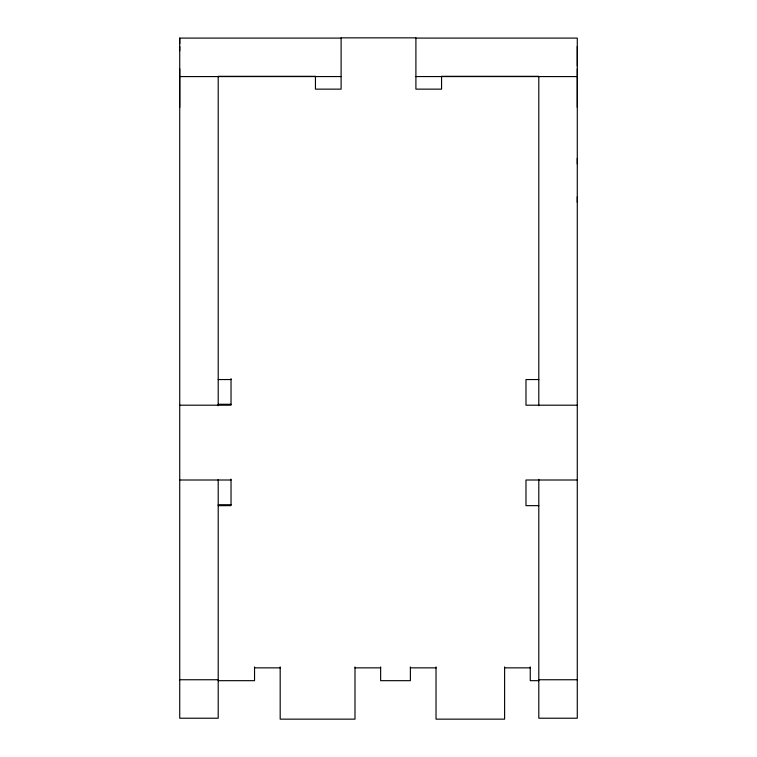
<?xml version="1.0" encoding="UTF-8"?>
<svg xmlns="http://www.w3.org/2000/svg" width="757" height="757" viewBox="0 0 757 757"><rect width="100%" height="100%" fill="white"/><g stroke="black" fill="none" stroke-linecap="round" stroke-linejoin="round"><path stroke-width="1.14" d="M179.731 107.305L179.731 68.84M179.731 50.672L179.731 46.451M179.731 43.66L179.731 38.096L341.104 38.096M577.279 202.384L577.279 196.839M577.279 163.919L577.279 158.374M577.279 107.305L577.279 68.84M577.279 66.039L577.279 46.451M415.905 38.096L577.279 38.096L577.279 718.223L538.804 718.223L538.804 479.389M179.731 76.589L341.104 76.561M415.905 76.561L577.279 76.589M218.205 379.55L231.027 379.55M538.804 379.55L525.983 379.55L525.983 405.203L577.279 405.203M218.205 404.276L231.027 404.276M179.731 405.203L231.027 405.203L231.027 378.623M179.731 480.004L231.027 480.004M577.279 480.004L525.983 480.004L525.983 505.657L538.804 505.657M218.205 504.73L231.027 504.73M218.205 505.657L231.027 505.657L231.027 479.086M254.541 667.854L280.185 667.854M354.995 667.854L380.639 667.854M410.37 667.854L436.023 667.854M504.607 667.854L530.25 667.854M179.731 679.748L218.205 679.748M538.804 679.748L577.279 679.748M218.205 680.675L254.541 680.675L254.541 666.926M538.804 680.675L530.25 680.675L530.25 666.926M538.804 405.733L538.804 76.325L441.558 76.325L441.558 89.146L415.905 89.146L415.905 37.85L341.104 37.85L341.104 89.146L315.451 89.146L315.451 76.325L218.205 76.325L218.205 405.743M504.607 666.926L504.607 719.15L436.023 719.15L436.023 666.926M410.37 666.926L410.37 680.675L380.639 680.675L380.639 666.926M354.995 666.926L354.995 719.15L280.185 719.15L280.185 666.926M218.205 479.56L218.205 718.223L179.731 718.223L179.731 38.096"/></g></svg>
